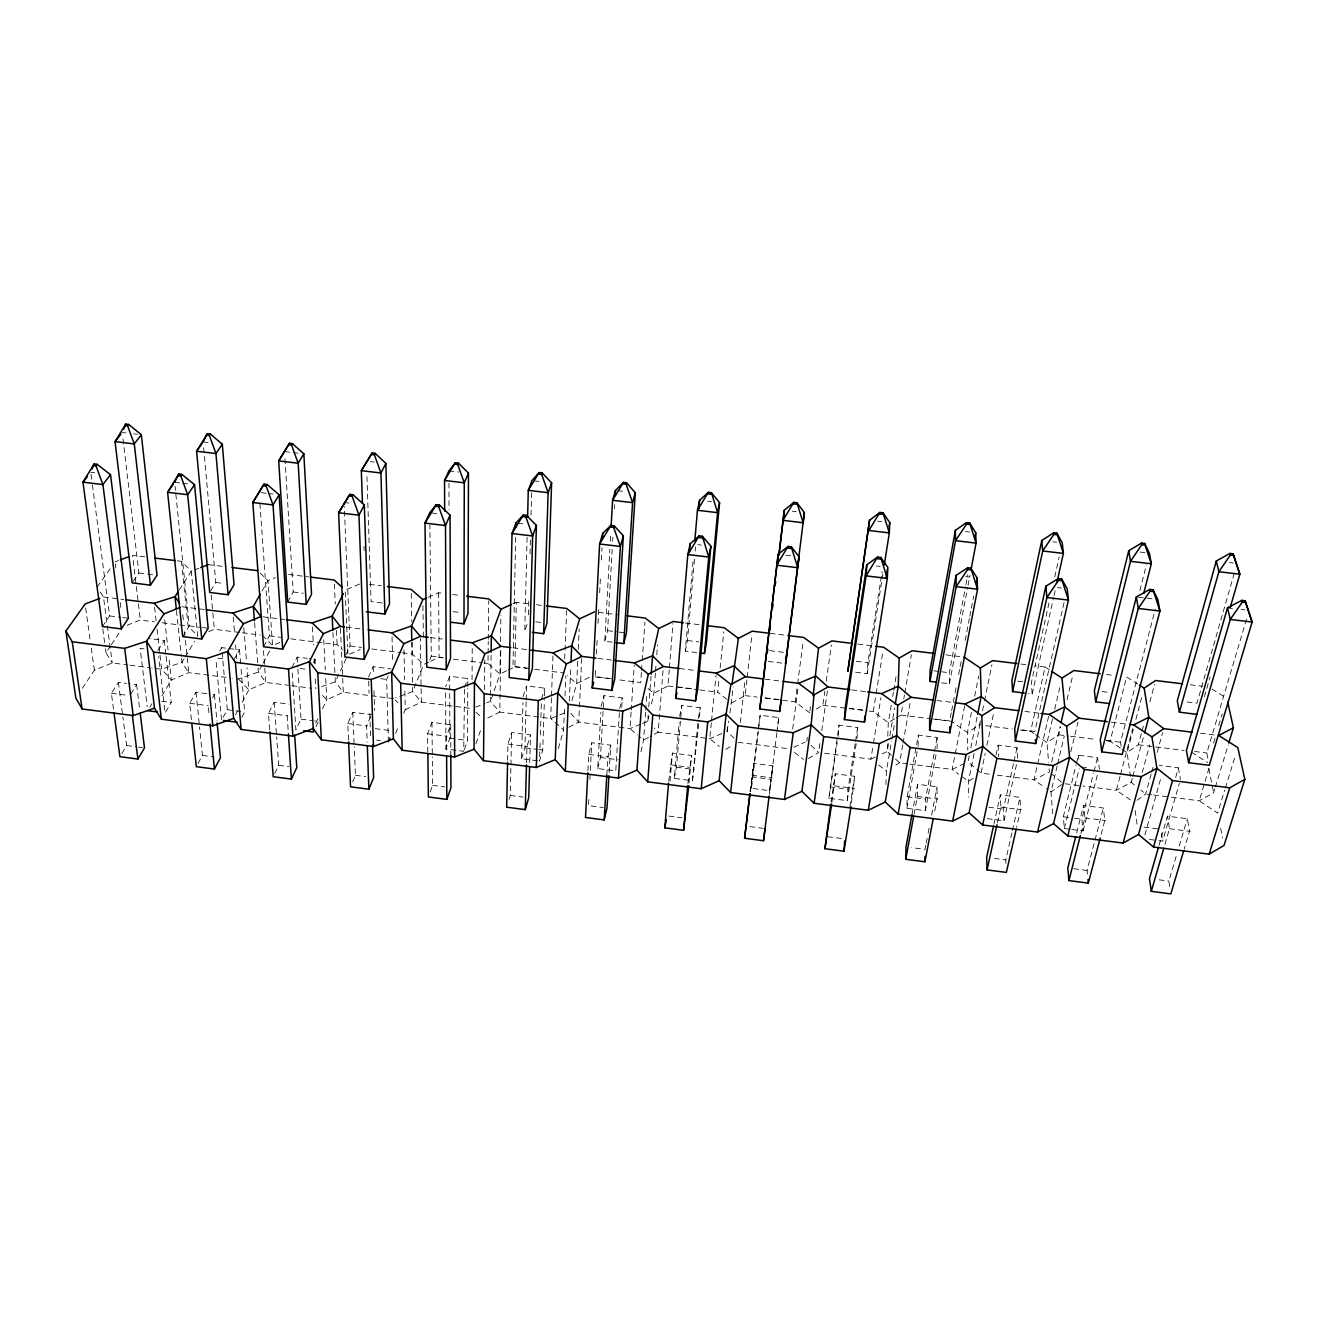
<?xml version="1.0" encoding="UTF-8"?>
<svg xmlns="http://www.w3.org/2000/svg" width="1318" height="1318" viewBox="0 0 1318 1318"><rect width="100%" height="100%" fill="white"/><g stroke="black" fill="none" stroke-linecap="round" stroke-linejoin="round"><path stroke-width="0.75" stroke-dasharray="5 3.75" d="M911.974 814.59L917.542 784.292L937.049 786.78L937.032 798.955L934.001 814.672M937.098 748.822L937.114 737.503L918.316 735.131L907.163 796.78L906.899 808.296L925.401 810.685L936.357 752.809M464.364 749.53L467.56 740.469L467.742 688.523M467.742 686.53L467.775 678.539L449.636 676.266L445.583 686.859M472.058 679.791L472.223 646.907M925.401 810.685L925.5 799.12L934.132 753.402M484.48 689.792L484.777 659.791M506.606 670.813L499.967 673.992L488.006 663.481L488.088 655.408M488.121 653.399L488.253 641.289M488.27 639.263L488.698 600.942M490.576 697.271L490.527 701.374L499.769 712.082L550.693 718.541L557.975 715.641M490.609 695.229L491.103 654.288M500.329 651.718L499.967 673.992L493.673 692.247M500.478 641.602L500.906 615.275M500.758 650.449L499.769 712.082L485.914 718.936M914.082 814.112L917.361 796.451L917.542 784.292M918.135 746.433L918.316 735.131M507.611 760.321L507.924 744.027L511.615 732.511L530.495 734.933L529.638 765.363M509.094 799.367L510.297 795.446L510.89 767.027M510.939 765L511.615 732.511M515.668 537.332L512.982 666.315L530.429 668.49M508.27 670.022L514.926 666.842L516.31 602.293L528.403 603.776M537.53 760.816L521.566 758.773L522.966 702.642M527.101 537.349L524.745 631.355L527.085 624.403M521.566 758.773L524.943 747.817L526.146 701.901M526.195 699.891L526.557 685.92L544.795 688.21L544.4 700.188M528.419 614.831L528.847 598.553M530.017 553.824L530.396 539.589M531.022 515.19L531.615 492.817M526.525 762.76L526.969 746.466L530.495 734.933M540.1 743.039L539.523 761.079L542.736 750.09L544.334 702.181M540.347 735.016L541.385 702.955M551.435 698.013L550.693 718.541L553.56 721.078M551.517 695.953L552.983 654.881M885.927 784.539L886.437 770.948L891.545 741.078M887.475 743.813L887.195 751.524L891.33 755.28M887.772 736.119L888.299 722.643L891.347 704.487M564.681 658.868L566.641 610.481M558.371 748.476L563.61 729.892L564.598 705.921M565.01 695.92L565.834 675.936M569.31 701.044L570.809 666.265M577.696 661.339L576.691 683.597L571.666 701.39M578.256 649.197L579.179 628.966M581.716 658.456L578.734 722.099L566.971 728.162M587.91 770.651L588.751 754.374L591.766 742.742L610.778 745.164L609.064 773.551M588.784 799.532L588.471 805.611L603.298 807.539M589.854 779.251L591.766 742.742M595.555 670.45L595.242 676.595L612.804 678.786M596.428 654.09L597.169 639.757M598.026 623.398L598.899 607.021M599.641 592.688L600.497 576.328M601.37 559.952L602.013 547.678M619.394 712.807L615.753 770.882L597.713 768.559L600.81 712.478M612.359 642.163L604.764 641.223L609.855 549.309M610.316 541.138L610.761 532.966M597.713 768.559L600.464 757.488L603.957 695.64L622.294 697.947L621.668 707.931M604.764 641.223L607.598 630.696L612.178 549.375M612.639 541.253L612.87 537.184M614.468 508.732L614.699 504.662M855.613 672.196L867.211 673.63L867.837 662.707L882.137 571.369M606.84 775.149L607.928 756.829L610.778 745.164M831.065 802.118L835.315 773.814L854.69 776.286L851.049 806.583M856.997 738.723L857.688 727.52L838.989 725.18L828.89 798.28L847.276 800.636L856.37 742.726M847.276 800.636L848.034 789.202L855.184 743.434M631.091 712.181L629.988 728.607L637.517 734.966M631.223 710.138L634.255 664.98M641.405 672.477L640.696 682.559L616.939 679.594M641.536 670.467L642.113 662.41M642.245 660.384L644.93 622.096M645.589 712.099L643.563 740.057L640.91 752.084M645.738 710.105L646.907 694.141M642.393 723.45L647.715 721.243L648.159 715.114M648.769 706.926L651.043 676.266M655.408 673.053L653.876 693.268L650.795 707.255M655.557 671.027L656.166 662.938M656.776 654.848L657.55 644.733M831.955 802.052L835.315 773.814M838.149 736.35L838.989 725.18M663.02 670.631L658.193 732.182L650.071 736.564M648.011 688.507L653.876 693.268L667.946 685.953L669.247 669.841M669.412 667.831L672.987 623.496M668.737 781.063L672.427 753.039L691.555 755.478L688.935 783.831M670.022 781.393L672.427 753.039M698.771 723.697L692.461 780.734L674.305 778.394L679.132 722.379M696.744 652.591L685.278 651.174L693.219 559.293M674.305 778.394L676.447 767.224L681.818 705.427L700.27 707.75L698.968 721.704M685.278 651.174L687.452 640.515L694.504 559.244M695.212 551.105L695.558 547.052M687.914 783.518L691.555 755.478M692.461 780.734L697.897 722.709M711.341 722.808L709.759 738.723L719.266 746.433M711.539 720.814L716.069 675.08M806.863 741.359L807.259 737.289M726.943 699.397L717.733 692.181L719.15 678.078M720.155 668.012L723.796 631.767M733.978 738.179L727.042 731.276L727.47 727.19M729.925 713.104L733.253 686.843M740.354 722.445L744.95 680.681M731.539 703.005L745.148 695.607L746.944 679.495M747.158 677.485L751.853 635.194M750.09 791.525L753.616 763.386L772.859 765.84L771.409 777.752M750.288 791.723L753.616 763.386M776.895 732.693L769.63 790.652L751.359 788.312L757.949 732.33M751.359 788.312L758.278 731.21M758.525 729.216L760.156 715.262L778.74 717.602L777.389 728.689M769.63 790.652L771.014 779.333L752.891 777.01M776.994 731.539L778.74 717.602M769.317 794.177L772.859 765.84M809.68 712.791L795.248 701.868L797.357 685.755M797.621 683.745L803.14 641.487M792.662 729.035L798.131 687.304M758.657 726.333L760.156 715.262M809.96 710.781L810.504 706.728M816.254 709.051L822.827 705.311L824.821 691.225M826.254 681.159L831.378 644.947M819.186 748.542L820.323 740.601M821.74 730.666L827.407 690.945M828.89 798.28L837.26 742.347M855.497 741.441L857.688 727.52M867.211 673.63L882.994 573.116M727.042 731.276L728.64 721.177M849.896 806.6L854.69 776.286M894.642 718.854L888.299 722.643L873.241 711.605L875.844 695.525M876.157 693.499L882.994 651.273M824.656 753.286L870.852 759.152L873.126 745.247M873.455 743.253L880.935 697.601M892.714 696.415L893.39 692.378M893.736 690.352L896.108 676.233M888.53 743.599L887.195 751.524L879.93 754.901M889.881 735.691L894.576 707.997M891.891 739.085L894.609 723.154M896.224 717.915L900.985 715.081L902.369 707.025M903.769 698.985L904.461 694.965M904.807 692.955L911.413 654.749M902.731 744.934L899.601 762.793L894.675 765.857M903.094 742.94L910.392 701.258M906.899 808.296L917.41 750.42M698.276 718.722L700.27 707.75M934.495 751.408L937.114 737.503M941.629 682.823L949.421 683.795L949.339 672.74L965.534 586.741M965.913 584.747L967.807 574.747M949.421 683.795L967.676 587.334M968.071 585.324L969.966 575.274M925.796 845.349L925.022 849.385L911.71 847.655M926.192 843.322L927.74 835.25M928.119 833.223L929.289 827.177M931.612 815.051L937.049 786.78M951.266 712.824L949.718 720.88L933.704 718.87M951.645 710.814L954.743 694.718M955.138 692.708L956.291 686.662M958.614 674.585L959.768 668.556M960.163 666.546L961.316 660.499M965.188 640.383L969.438 618.241M969.834 616.231L970.987 610.185M971.382 608.175L973.705 596.098M679.66 716.366L681.818 705.427M964.661 705.97L952.156 769.448L958.68 774.226M971.432 712.395L967.396 732.561L967.774 750.074M974.661 696.25L978.697 676.085M969.224 755.807L968.022 761.738L975.287 768.064M970.822 747.899L977.231 716.284M980.444 720.88L979.62 724.9L967.396 732.561L951.711 721.407L933.441 719.134M982.503 710.83L984.134 702.791M984.546 700.781L991.943 664.618M974.134 753.517L968.433 781.376L968.779 797.077M975.765 745.56L980.23 723.664M989.241 774.16L981.103 773.122L985.238 753.286M986.902 745.362L993.937 711.638M996.013 755.099L998.121 745.164L1017.051 747.537L1017.71 758.987M993.904 824.178L1000.313 794.853L1019.934 797.357L1020.643 809.664L1016.623 827.309M997.396 822.827L1000.856 807.127L1000.313 794.853M647.715 721.243L649.033 715.246M987.248 818.626L1003.986 820.784L1003.459 809.104L1013.542 763.435M1013.987 761.442L1017.051 747.537M1049.013 602.87L1031.351 682.823L1032.159 694.009L1028.238 693.515M1054.746 576.889L1059.161 556.904M1003.986 820.784L1016.837 762.974M1032.159 694.009L1053.576 597.598M1054.021 595.588L1055.356 589.558M1033.922 733.533L1030.66 731.276L1045.108 667.007L1035.042 665.771M1005.947 863.471L1005.782 859.88L1011.977 832.531M1012.422 830.571L1019.934 797.357M1064.054 602.606L1034.844 731.506L1020.742 729.744M1048.617 716.399L1033.987 779.828L1044.795 787.505M1052.439 719.084L1047.003 742.528L1048.584 762.199M1054.713 709.315L1059.705 687.815M1051.698 762.15L1060.084 726.597M1035.553 734.653L1047.003 742.528L1058.749 734.785L1060.578 726.992M1067.02 699.726L1073 674.421M1057.135 766.038L1050.973 791.887L1052.72 813.7M1057.613 764.045L1064.252 736.202M1070.809 751.82L1078.009 722.099M619.658 708.804L622.294 697.947M1069.969 829.253L1064.351 828.544L1063.313 816.781L1075.999 765.181M1076.493 763.188L1078.437 755.263L1097.482 757.652L1099.509 769.3M1064.351 828.544L1079.145 768.789M1076.691 832.811L1083.61 805.479L1103.364 808L1104.813 820.439L1100.695 836.106M1071.831 829.5L1083.066 830.95L1081.88 819.153L1093.462 773.518M1093.973 771.541L1097.482 757.652M1139.872 590.563L1146.38 564.961M1080.892 833.569L1084.879 817.885L1083.61 805.479M1083.066 830.95L1097.317 775.182M1120.3 748.014L1110.085 741.194L1126.593 676.974L1137.78 684.075M601.156 706.464L603.957 695.64M1087.416 874.065L1087.053 870.457L1103.364 808M1121.107 746.268L1120.547 742.215L1155.243 609.443M1120.02 776.417L1116.346 790.273L1132.426 801.344M1120.547 774.424L1132.59 728.887M1133.299 729.134L1127.088 752.562L1130.416 776.417M1135.885 719.364L1142.096 695.937M1121.997 749.151L1127.088 752.562L1138.357 744.736L1141.487 733.055M1142.014 731.111L1143.579 725.279M1149.856 701.917L1154.552 684.404M1132.294 778.427L1131.239 782.381L1116.346 790.273L1082.836 786.022M1132.837 776.45L1144.008 735.016M1142.162 772.645L1149.757 744.835M1151.141 774.193L1145.655 793.996L1134.024 802.448M1151.685 772.216L1153.332 766.269M1157.171 752.413L1162.641 732.627M1144.881 834.904L1161.142 777.076M1175.672 777.422L1178.424 767.817L1159.263 765.412M1234.258 573.297L1196.975 703.202L1185.162 701.753M1159.016 845.415L1167.451 816.171L1187.337 818.709L1189.528 831.296L1184.272 848.891M1158.868 840.686L1162.641 841.181L1179.363 783.353M1204.388 696.827L1210.105 677.057M1164.931 844.377L1169.478 828.725L1167.451 816.171M1169.676 886.569L1168.835 881.083L1176.925 853.8M1179.231 846.008L1187.337 818.709M1207.865 758.278L1206.827 752.99L1247.372 616.264M1213.499 743.154L1215.822 735.345M1218.738 725.592L1222.231 713.878M1209.001 768.147L1199.232 800.784L1217.618 813.074L1224.751 789.96M1171.455 797.258L1199.232 800.784L1213.631 792.793L1214.784 788.955M1215.377 787.044L1228.178 744.95M541.517 698.952L544.795 688.21M1225.345 788.032L1235.444 755.296M523.131 696.629L526.557 685.92M475.946 743.681L481.021 728.986M493.047 694.075L490.527 701.374L486.803 702.807M430.195 791.986L432.617 785.347L432.32 756.894M464.496 689.248L463.738 751.326L445.896 749.036L449.866 738.195L449.702 692.247M427.823 752.1L427.592 733.747L431.958 722.363L450.74 724.752L446.522 736.169L446.604 752.479M464.513 687.386L467.775 678.539M429.767 659.807L431.266 656.117L429.882 525.025M395.614 733.385L398.58 726.119M403.753 713.384L405.236 709.759L404.791 687.732M428.844 662.081L423.721 664.437L412.666 691.538L395.515 697.914M352.631 781.871L355.432 775.297L354.245 746.828M370.655 716.531L366.602 725.938L367.178 742.265M388.184 675.92L386.668 679.429L388.349 739.645M348.496 739.859L347.787 723.516L352.812 712.264L371.462 714.636M368.513 677.139L373.192 666.661L391.215 668.918M316.023 726.696L318.528 721.374L314.64 720.88M315.776 723.154L318.33 717.766M322.564 708.771L326.798 699.776L325.661 677.749M346.239 658.522L335.299 681.752L321.114 686.843M345.761 655.112L350.077 645.968L344.311 506.623M274.754 773.452L278.691 765.33L276.648 736.828M297.95 669.116L301.031 719.134L295.891 729.76L292.168 671.505M313.404 662.822L315.117 659.362L309.153 658.605M269.696 729.711L268.477 713.367L274.16 702.23L288.988 704.125M291.904 667.485L297.209 657.105L307.16 658.357M241.869 717.19L244.67 711.918L240.815 665.87M235.51 714.768L237.421 711.209M242.183 702.313L248.838 689.858L247.059 667.814M262.167 664.947L258.394 672.032L238.459 678.951L232.495 678.193M263.122 663.185L271.64 647.27M198.062 763.451L202.428 755.412L199.529 726.893M225.642 648.126L221.688 647.616L227.289 709.694L221.572 720.205L215.971 659.89M263.534 646.743L269.399 635.886L259.844 502.636M287.719 602.079L293.189 591.996L284.902 457.659M212.659 697.766L214.422 694.619L208.903 693.911M233.714 660.153L239.481 649.856L227.619 648.374M262.117 590.925L267.982 580.612L275.396 577.646M191.39 719.644L189.677 703.285L196.02 692.263L207.058 693.68M219.711 651.043L221.688 647.616M166.101 656.43L171.241 702.51L165.096 712.939L158.638 656.628M161.867 695.855L171.373 680.006L188.787 672.658L230.518 677.946M184.059 658.868L181.95 662.361L161.603 669.214L151.735 667.962M185.097 657.122L194.553 641.372M121.833 753.517L126.643 745.543L122.887 717.008M149.774 707.239L151.867 703.763M182.691 636.594L189.265 625.885L175.673 492.421M210.715 590.793L215.806 582.474L203.499 446.077M130.795 694.059L136.644 684.685L128.505 683.647M157.946 650.598L164.305 640.416L148.572 638.439M113.496 709.117L111.371 693.252L118.34 682.362L126.479 683.399M179.33 589.887L191.275 571.188L198.87 568.272M82.391 688.243L94.385 670.219L112.244 662.954L128.027 664.947M100.316 592.013L103.479 596.988L112.244 662.954L105.984 652.756L110.3 646.265M111.387 644.65L120.02 631.668M102.392 626.528L109.625 615.934L92.095 482.421M133.283 581.238L138.901 573.017L122.739 436.571M97.153 587.054L110.564 568.14M1061.6 784.572L1050.973 791.887L1046.344 788.592M973.195 778.279L968.433 781.376L960.295 775.412M808.379 758.575L818.626 752.529L808.329 742.759M725.773 749.299L732.841 745.313M648.44 737.437L643.563 740.057L639.032 736.251M589.377 677.271L576.691 683.597L567.267 675.64M964.496 763.451L952.156 769.448L909.717 764.078M405.236 709.759L421.299 702.148L471.91 708.557M870.852 759.152L878.117 755.758M430.558 661.29L439.092 657.369L443.178 657.88M512.9 603.825L516.31 602.293M793.782 747.224L804.985 742.199M349.682 654.173L360.226 649.51M428.103 597.334L438.614 592.787L442.617 593.281M721.852 733.5L709.759 738.723L658.193 732.182L654.255 728.08M262.381 635.292L272.579 645.507L279.795 642.426M359.6 584.088L345.168 590.085L347.573 646.841M640.614 724.192L629.988 728.607L578.734 722.099L568.882 711.275M208.804 631.569L214.356 629.296L240.37 632.541M559.788 714.916L565.241 712.725M127.055 625.292L140.334 620.053L154.255 621.783M475.633 707.123L484.942 703.532M115.028 561.847L118.538 560.545M122.261 432.502L126.067 432.947M133.695 433.836L137.5 434.297M203.12 441.991L208.887 442.683M284.523 451.563L299.96 453.376M370.342 461.646L374.23 462.091M448.927 470.872L458.697 472.025M533.905 480.856L541.78 481.778M617.483 490.675L625.407 491.598M707.601 501.252L711.588 501.73M792.332 511.203L796.352 511.681M877.623 521.236L881.676 521.697M965.534 531.549L969.62 532.027M1052.934 541.813L1056.657 542.258M1139.988 552.044L1145.622 552.703M1229.529 562.555L1233.302 563M90.761 472.305L94.715 472.783M174.651 482.322L180.615 483.031M182.609 483.261L188.573 483.97M261.112 492.619L273.139 494.052M344.146 502.52L350.193 503.245M431.793 512.966L437.889 513.691M517.826 523.23L525.256 524.119M697.7 544.663L701.473 545.125M785.759 555.175L791.443 555.85M876.338 565.966L880.16 566.427M965.633 576.609L969.488 577.07M1057.497 587.564L1061.369 588.026M1138.324 597.202L1153.925 599.064M1227.486 607.829L1233.384 608.537M1241.259 609.476L1245.18 609.937M144.782 556.839L132.574 555.339L138.143 601.848M177.386 560.825L181.456 561.32L191.275 571.188L197.7 636.116L188.079 626.017L181.456 561.32M208.376 564.615L226.086 566.789M288.609 574.434L308.412 576.856M369.369 584.319L381.314 585.785M452.651 594.5L460.657 595.489M536.475 604.764L542.522 605.506M598.537 612.359L618.834 614.847M685.393 622.986L699.693 624.732M770.091 633.348L785.89 635.276M857.804 644.074L873.702 646.034M946.11 654.881L964.117 657.089M1020.939 664.041L1026.986 664.783M1106.346 674.486L1114.435 675.491M1190.269 684.767L1202.494 686.266M138.901 573.017L157.023 575.241M215.806 582.474L223.912 583.479M293.189 591.996L303.387 593.248M382.138 602.952L371.066 601.585L366.915 475.419M453.128 611.684L460.559 612.59M535.734 621.849L541.352 622.541M607.598 630.696L617.005 631.849M618.9 632.08L626.412 633.002M687.452 640.515L698.804 641.915M769.696 650.631L784.951 652.509M856.321 661.29L867.837 662.707M933.885 670.829L939.685 671.554M941.612 671.785L949.339 672.74M1017.76 681.159L1023.575 681.867M1102.161 691.538L1108.026 692.263M768.246 661.422L781.689 663.069M103.479 596.988L123.727 599.509M181.95 606.741L204.356 609.526M262.875 616.791L284.556 619.476M346.321 627.154L360.209 628.884M430.327 637.582L442.304 639.065M512.883 647.83L526.936 649.576M597.993 658.407L612.145 660.17M679.627 668.539L695.904 670.565M765.115 679.165L780.899 681.126M851.807 689.924L865.695 691.653M937.082 700.517L953.062 702.494M1024.926 711.423L1039.012 713.17M1111.371 722.165L1127.565 724.175M1200.434 733.22L1218.771 735.493M109.625 615.934L120.877 617.335M122.755 617.565L128.39 618.274M189.265 625.885L200.583 627.302M202.478 627.533L208.145 628.241M269.399 635.886L280.816 637.319M350.077 645.968L361.56 647.402M431.266 656.117L442.815 657.55M678.029 686.942L693.746 688.902M765.313 697.832L779.152 699.561M849.237 708.326L863.158 710.056M1106.346 740.436L1120.547 742.215M1194.569 751.458L1206.827 752.99M162.213 622.771L188.079 626.017M242.364 632.788L260.387 635.045M290.833 638.851L337.144 644.634L342.532 649.79M371.841 648.967L400.194 652.509M402.221 652.756L412.336 654.025L423.721 664.437M453.359 659.148L481.894 662.723M483.92 662.97L488.006 663.481M514.926 666.842L526.722 668.325M534.597 669.297L564.12 672.987M595.159 676.875L609.015 678.605M667.946 685.953L697.815 689.693M699.809 689.94L717.733 692.181M745.148 695.607L757.175 697.107M765.181 698.112L795.248 701.868M822.827 705.311L847.029 708.326M849.039 708.59L867.195 710.847M869.205 711.11L873.241 711.605M900.985 715.081L931.414 718.87M985.749 725.658L1012.29 728.986M1020.445 729.991L1030.66 731.276M1058.749 734.785L1068.618 736.021M1070.595 736.268L1096.263 739.464M1106.148 740.7L1110.085 741.194M1138.357 744.736L1184.058 750.436M144.074 648.851L140.12 648.341L147.188 706.679M217.767 658.143L225.74 659.148M299.927 668.49L307.951 669.511M380.622 678.671L387.311 679.511M1081.551 767.027L1087.317 767.768M130.004 665.211L149.758 667.715M289.795 685.459L265.808 682.427L248.838 689.858L238.459 678.951M291.805 685.722L311.789 688.26M393.604 698.622L343.306 692.247L326.798 699.776L321.295 694.273M738.162 742.314L790.059 748.904M907.69 763.814L899.601 762.793L892.698 756.532M997.38 775.182L1033.987 779.828L1049.375 772.019L1048.733 764.16M1065.092 783.765L1080.859 785.775M1151.602 794.738L1145.655 793.996L1140.844 790.125M1153.596 795.001L1169.461 797.011M111.371 693.252L127.978 695.377M189.677 703.285L208.244 705.657M268.477 713.367L287.818 715.839M347.787 723.516L367.261 726.02M427.592 733.747L447.181 736.251M507.924 744.027L527.628 746.548M588.751 754.374L608.603 756.911M670.121 764.786L690.088 767.34M752.001 775.281L772.101 777.851M834.409 785.825L854.641 788.411M917.361 796.451L937.724 799.054M1000.856 807.127L1021.351 809.763M1084.879 817.885L1105.522 820.537M1169.478 828.725L1190.236 831.378M161.653 701.275L171.241 702.51M227.289 709.694L240.799 711.423M301.031 719.134L312.696 720.633M375.235 728.64L390.869 730.633M449.866 738.195L467.56 740.469M524.943 747.817L536.805 749.332M538.782 749.58L542.736 750.09M600.464 757.488L618.373 759.778M676.447 767.224L694.471 769.531M829.796 786.862L848.034 789.202M907.163 796.78L925.5 799.12M988.698 807.209L1003.459 809.104M1063.313 816.781L1072.605 817.967M1074.45 818.198L1081.88 819.153M1143.975 827.111L1160.796 829.253M376.586 740.139L380.523 740.634M1149.444 839.484L1156.99 840.439M126.643 745.543L136.561 746.845M138.555 747.092L142.525 747.619M202.428 755.412L214.422 756.96M278.691 765.33L288.741 766.631M355.432 775.297L365.531 776.615M432.617 785.347L444.825 786.928M510.297 795.446L523.197 797.126M668.984 816.073L682.032 817.786M750.008 826.617L763.138 828.33M827.77 836.732L842.877 838.693M994.299 858.397L1005.782 859.88M1073.577 868.694L1087.053 870.457M1159.148 879.831L1168.835 881.083M1211.934 689.05L1225.213 697.255M1191.62 752.232L1207.683 762.661M1045.108 667.007L1050.166 670.318M878.645 765.05L886.437 770.948M794.523 752.413L803.469 759.415M1134.436 784.951L1131.239 782.381L1130.679 778.394M1050.891 773.304L1061.583 782.249M976.737 769.333L981.103 773.122M555.01 722.33L563.61 729.892M475.996 712.297L481.449 717.289M395.071 700.023L397.97 702.807M260.173 573.132L267.982 580.612L272.579 645.507M1208.87 768.691L1213.631 792.793M1220.633 828.33L1222.511 837.869M1178.424 767.817L1180.467 779.498M1161.405 833.223L1162.641 841.181M85.67 608.026L90.168 640.12M91.288 648.143L94.385 670.219M1135.144 810.471L1137.368 826.501M102.771 628.867L105.193 646.792M105.456 648.769L105.984 652.756M91.024 474.332L91.815 480.411M118.34 682.362L122.623 714.966M115.292 563.873L115.803 567.926M120.169 602.441L120.943 608.521M136.644 684.685L139.692 709.15M138.39 603.875L140.334 620.053M154.552 607.269L156.134 621.256M157.056 629.246L159.791 653.234M160.005 655.227L161.603 669.214L171.373 680.006L168.935 657.946M164.701 619.855L168.045 649.939M164.305 640.416L165.87 654.436M176.464 610.613L181.324 656.397M181.538 658.39L181.95 662.361L188.787 672.658L184.438 630.712M1078.437 755.263L1078.832 759.102M182.774 614.732L183.4 620.729M175.063 486.358L175.475 490.395M196.02 692.263L199.331 724.851M208.442 707.7L209.249 715.888M214.422 694.619L216.943 721.094M211.177 594.929L212.676 611.107M212.857 613.117L214.356 629.296M233.204 617.055L234.571 633.035M235.576 645.013L236.762 658.984M239.481 649.856L240.65 663.877M243.797 627.747L246.4 659.807M254.605 622.788L257.916 665.87M258.064 667.929L258.394 672.032L265.808 682.427L263.287 648.489M274.16 702.23L276.5 734.801M287.176 715.756L288.395 734.142M297.209 657.105L297.835 667.106M312.382 626.907L313.371 644.864M314.145 658.835L314.475 664.816M315.249 678.786L315.793 688.77M315.117 659.362L315.332 663.366M323.717 639.691L325.266 669.742M332.943 632.541L335.003 675.59M335.101 677.65L335.299 681.752L343.306 692.247L341.263 646.364M334.344 584.039L335.266 604.237M336.485 630.498L337.144 644.634M998.121 745.164L998.632 756.581M340.456 628.406L341.164 644.37M347.655 648.868L347.919 654.947M352.812 712.264L354.163 744.802M363.966 546.344L364.114 550.43M368.645 681.159L369.073 693.202M369.765 713.269L370.671 739.365M373.192 666.661L373.455 674.651M373.983 690.648L374.642 710.649M392.039 636.923L392.665 661.603M403.983 649.708L404.61 679.742M411.265 593.479L411.776 621.734M412.122 641.915L412.336 654.025M411.793 642.36L412.567 685.376M412.6 687.436L412.666 691.538L421.299 702.148L420.36 638.406M422.93 605.687L423.358 638.11M431.958 722.363L432.304 754.868M438.614 592.787L439.092 657.369M445.616 692.873L445.896 749.036M450.74 724.752L450.822 755.23M448.96 483.08L449.059 509.522M449.636 676.266L449.685 690.253"/><path stroke-width="1.5" d="M450.871 622.228L463.985 623.842L464.266 482.8L457.725 464.529L458.384 463.063L455.353 462.717L448.927 470.872L444.528 480.477L444.677 511.137M458.384 463.063L468.483 473.162L467.989 613.513L463.985 623.842M595.983 658.16L581.815 656.397L566.328 663.942L557.778 692.955L555.224 759.629L536.278 767.488L483.492 760.684L474.052 749.201L474.447 682.477L484.843 653.794L500.824 646.331L510.873 647.583M929.602 730.254L929.684 718.376L956.011 575.472L967.61 567.794L970.872 568.173L977.182 577.992L977.544 589.212L949.817 732.775L929.602 730.254L956.176 586.658L956.011 575.472M935.796 682.098L929.948 681.39L930.03 670.368L955.369 530.363L966.506 522.571L969.653 522.933L975.715 532.752L976.061 543.115L971.102 569.244M911.974 814.59L906.01 846.914L905.73 859.287L924.906 861.791L924.956 856.469M483.492 760.684L484.151 693.729L474.447 682.477L454.512 689.989L400.672 683.202L391.66 672.065L403.868 643.711L420.343 636.347L428.317 637.335M491.136 652.229L491.334 635.853L500.988 609.196L511.203 604.6M507.562 762.364L506.689 807.193L525.272 809.614L528.716 797.835L529.589 767.405M515.882 527.101L515.964 522.999L523.295 514.976L526.459 515.354L536.41 525.437L532.373 668.737L528.765 679.989L509.209 677.534L512.01 533.51L515.964 522.999M527.612 516.903L528.271 490.345L531.928 480.625L539.128 472.519L542.176 472.882L551.616 482.932L546.954 623.233L543.609 633.678L532.291 632.278M525.272 809.614L526.475 764.802M528.765 679.989L532.637 535.981L536.41 525.437M536.278 767.488L538.354 700.566L557.778 692.955L568.19 704.339L622.739 711.209L641.668 703.499L648.357 674.173L663.349 666.529L679.627 668.539M543.609 633.678L548.14 492.685L551.616 482.932M867.689 691.901L881.577 693.63L897.673 705.212L896.701 735.576L885.251 802.003L868.282 810.257L814.096 803.272L801.937 791.311L811.13 724.818L814.03 694.8L827.968 686.975L849.813 689.676M875.696 646.265L883.637 647.237L899.156 658.061L898.266 686.233L895.251 704.043M763.138 678.918L745.395 676.711L730.913 684.454L726.119 714.125L707.717 721.934L652.789 714.999L641.668 703.499L636.923 770.124L618.471 778.081L565.34 771.228L568.19 704.339M570.991 662.163L571.683 645.804L579.64 618.85L594.484 611.865M869.55 520.28L847.869 671.241L869.55 520.28L879.864 512.422L882.994 512.784L889.765 522.653L889.32 532.9L884.263 565.06M866.783 564.829L866.091 575.867L887.311 578.421L880.754 557.465L877.491 557.069L866.783 564.829L845.25 707.832L844.41 719.562L864.476 722.083L887.311 578.421L887.805 567.333L880.754 557.465M879.864 512.422L868.908 530.495L889.32 532.9L882.994 512.784M587.812 772.694L585.505 817.473L604.188 819.911L607.005 808.016L608.949 775.577M592.177 687.947L599.608 543.988L602.754 533.345L610.926 525.388L614.106 525.767L623.348 535.8L614.748 679.034L611.865 690.401L592.177 687.947L593.71 682.263M602.54 537.447L602.754 533.345M844.41 719.562L866.091 575.867L877.491 557.069M611.107 526.838L612.573 500.28L615.49 490.444L623.463 482.404L626.528 482.75L635.309 492.767L626.412 633.002L623.744 643.579L616.149 642.64M615.275 494.497L615.49 490.444M864.476 722.083L864.822 716.201M604.188 819.911L606.84 775.149M611.865 690.401L620.383 546.476L623.348 535.8M623.744 643.579L632.574 502.636L635.309 492.767M618.471 778.081L622.739 711.209M830.752 804.145L824.92 848.726L843.965 851.214L844.64 840.983M651.191 674.223L652.542 655.82L658.769 628.554L673.152 621.486L683.35 622.739M955.056 702.741L965.056 703.993L981.861 715.707L982.866 746.4L966.061 754.522L910.013 747.454L896.701 735.576L879.37 743.583L823.701 736.564L811.13 724.818L793.255 732.726L737.948 725.74L726.119 714.125L719.167 780.684L701.192 788.724L647.715 781.838L652.789 714.999M688.754 785.857L683.614 830.291L664.799 827.836L668.572 783.09M675.706 698.408L687.815 554.548L690.154 543.774L699.166 535.882L702.362 536.261L710.896 546.245L697.667 689.396L695.509 700.896L675.706 698.408L676.859 692.675M689.462 551.945L690.154 543.774M694.8 540.907L697.453 510.28L699.611 500.313L708.359 492.339L711.44 492.701L719.562 502.669L706.382 642.838L704.389 653.53L700.566 653.053M698.902 508.451L699.611 500.313M683.614 830.291L687.732 785.561M695.509 700.896L708.738 557.053L710.896 546.245M704.389 653.53L717.585 512.653L719.562 502.669M851.84 643.349L831.955 640.91L818.527 648.159L813.107 695.822M701.192 788.724L707.717 721.934M731.984 684.273L738.393 638.34L752.298 631.174L768.114 633.101M801.937 791.311L784.474 799.466L730.633 792.53L737.948 725.74M769.135 796.039L763.534 840.719L744.604 838.248L749.86 793.551M799.038 556.756L779.712 711.456L759.778 708.952L778.164 554.268L788.016 546.443L791.245 546.822L799.038 556.756L797.719 567.696L776.648 565.175L788.016 546.443M750.057 793.749L744.604 838.248M761.359 697.354L778.164 554.268M767.274 653.02L767.768 648.934M769.926 630.564L770.404 626.478M772.562 608.109L773.04 604.039M775.198 585.67L775.692 581.584M777.851 563.214L778.328 559.129M778.806 555.043L784.292 510.264L793.831 502.356L796.929 502.718L804.375 512.62L803.156 522.735L782.892 520.346L793.831 502.356M779.037 554.944L784.292 510.264M763.534 840.719L765.017 828.577M779.712 711.456L781.129 699.809M786.846 652.74L785.544 663.547L804.375 512.62M797.719 567.696L791.245 546.822M803.156 522.735L796.929 502.718M784.474 799.466L793.255 732.726M759.778 708.952L761.096 699.281M814.096 803.272L823.701 736.564M824.92 848.726L831.658 804.095M889.123 526.706L889.765 522.653M886.207 577.399L887.475 569.343M843.965 851.214L851.049 806.583M868.282 810.257L879.37 743.583M1227.75 702.197L1233.401 727.734L1218.771 735.493L1237.816 747.586L1244.851 779.35L1229.727 787.785L1172.526 780.569L1156.924 768.295L1141.24 776.615L1084.417 769.448L1069.606 757.323L1053.346 765.544L996.919 758.41L982.866 746.4L969.109 812.778L952.65 821.13L898.118 814.096L910.013 747.454M929.948 681.39L955.517 540.693L955.369 530.363M905.73 859.287L913.72 816.073M974.595 538.749L975.715 532.752M664.799 827.836L666.348 819.829M976.407 582.012L977.182 577.992M924.906 861.791L933.243 818.593M952.65 821.13L966.061 754.522M977.643 714.307L981.235 696.514L980.312 668.012L964.117 657.089M699.166 535.882L687.815 554.548L708.738 557.053L702.362 536.261M708.359 492.339L697.453 510.28L717.585 512.653L711.44 492.701M1057.135 581.535L1063.379 553.412L1062.259 542.917L1056.888 533.147L1053.708 532.785L1041.764 540.512L1011.927 680.434L1012.57 691.588L1024.317 693.037M1041.022 713.417L1049.079 714.422L1066.608 726.267L1069.606 757.323L1053.527 823.618L1037.579 832.07L982.684 824.986L996.919 758.41M1012.57 691.588L1042.703 550.973L1041.764 540.512M993.475 826.122L986.655 857.392L987.067 869.896L1006.342 872.417L1016.178 829.269M1045.866 586.181L1014.695 728.986L1015.371 740.996L1035.717 743.55L1068.42 600.085L1067.185 588.718L1061.649 578.964L1058.354 578.569L1045.866 586.181L1046.887 597.515L1015.371 740.996M987.067 869.896L996.968 824.788M1061.023 722.643L1064.746 706.843L1061.978 678.045L1051.846 671.422M1037.579 832.07L1053.346 765.544M1143.727 593.462L1151.306 563.774L1149.378 553.148L1144.716 543.444L1141.52 543.065L1128.735 550.726L1094.352 690.583L1095.703 701.851L1109.509 703.548M1095.703 701.851L1130.482 561.32L1141.816 544.68L1141.52 543.065M1129.592 724.422L1133.645 724.933L1151.932 736.894L1156.924 768.295L1138.488 834.525L1123.084 843.075L1067.811 835.958L1084.417 769.448M1075.702 836.716L1067.811 867.952L1068.914 880.589L1088.322 883.109L1100.184 838.067M1136.363 596.972L1100.25 739.678L1101.716 751.837L1122.195 754.39L1159.939 611.041L1157.83 599.525L1153.069 589.838L1149.741 589.443L1136.363 596.972L1138.258 608.438L1101.716 751.837M1068.914 880.589L1080.398 835.53M1144.551 733.039L1148.802 717.256L1144.172 688.128L1139.378 685.08M1123.084 843.075L1141.24 776.615M1230.122 607.829L1239.843 574.203L1233.154 553.791L1229.941 553.428L1216.316 561.007L1177.303 700.781L1179.379 712.181L1197.255 714.389M1179.379 712.181L1218.87 571.732L1230.353 555.059L1229.941 553.428M1244.851 779.35L1224.01 845.497L1209.15 854.163L1153.514 846.996L1172.526 780.569M610.926 525.388L599.608 543.988L620.383 546.476L613.644 527.398L614.106 525.767M623.463 482.404L612.573 500.28L632.574 502.636L626.099 484.25L626.528 482.75M1158.456 847.375L1149.461 878.579L1151.289 891.33L1170.812 893.884L1183.679 850.851M1227.486 607.829L1186.398 750.436L1188.638 762.727L1209.265 765.313L1252.1 622.063L1245.131 600.777L1241.787 600.382L1227.486 607.829L1230.271 619.444L1188.638 762.727M1151.289 891.33L1163.794 848.281M1228.755 743.039L1233.401 727.734M1209.15 854.163L1229.727 787.785M427.856 754.143L428.366 796.962L446.835 799.383L450.937 787.719L450.822 755.23M523.295 514.976L512.01 533.51L532.637 535.981L525.866 516.953L526.459 515.354M539.128 472.519L528.271 490.345L548.14 492.685L541.632 474.365L542.176 472.882M446.209 669.643L450.525 658.522L450.064 515.157L439.421 505.008L436.274 504.629L429.767 512.735L425.006 523.098L426.785 667.205L446.209 669.643L445.5 525.553L438.696 506.59L439.421 505.008M92.112 468.977L94.122 463.969L97.17 464.331L110.531 474.678L128.39 618.274L121.305 628.9L102.392 626.528L82.968 482.174L94.122 463.969M348.595 741.902L350.539 786.813L368.875 789.202L373.62 777.669L372.5 745.131M388.398 741.655L389.881 738.064M123.661 429.141L125.77 424.116L128.719 424.462L141.323 434.742L157.023 575.241L150.433 585.143L132.162 582.885L115.028 441.629L125.77 424.116M426.34 598.092L422.847 599.608L411.496 625.968L411.76 640.317M450.064 515.157L445.5 525.553L425.006 523.098L436.274 504.629M468.483 473.162L464.266 482.8L444.528 480.477L455.353 462.717M364.18 659.362L369.205 648.357L364.312 504.926L352.977 494.728L349.863 494.365L338.611 512.768L344.888 656.941L364.18 659.362L358.974 515.19L352.137 496.293L352.977 494.728M366.239 611.783L384.856 614.073L389.518 603.858L385.877 463.458L375.152 453.326L372.137 452.964L361.33 470.674L362.466 503.394M269.844 731.754L273.188 776.714L291.41 779.086L296.781 767.669L294.672 735.115M174.651 482.322L178.787 474.019L181.868 474.398L194.553 484.694L208.145 628.241L201.753 638.983L182.691 636.594L167.6 492.289L178.787 474.019M344.327 626.907L340.373 626.412L323.404 633.694L309.417 661.718L313.239 728.557L321.378 739.81L373.488 746.515L393.39 738.838L391.66 672.065L371.231 679.478L317.753 672.74L309.417 661.718L288.494 669.05L235.378 662.344L227.717 651.454L243.468 623.727L260.898 616.544L253.336 606.379L260.173 594.352M343.438 593.561L332.169 616.149L332.844 630.498M203.12 441.991L207.354 433.671L210.32 434.017L222.314 444.248L234.044 584.731L228.096 594.715L209.71 592.457L196.596 451.25L207.354 433.671M364.312 504.926L358.974 515.19L338.611 512.768L349.863 494.365M385.877 463.458L380.935 472.981L384.856 614.073M282.695 649.131L288.411 638.258L279.136 494.777L267.126 484.53L264.028 484.151L252.809 502.488L263.534 646.743L282.695 649.131L273.024 504.909L266.17 486.062L267.126 484.53M306.221 604.369L311.542 594.253L303.832 453.82L292.464 443.639L289.482 443.293L278.691 460.921L287.719 602.079L306.221 604.369L298.165 463.228L291.575 445.056L292.464 443.639M191.818 723.73L196.316 766.681L214.422 769.037L220.403 757.735L217.124 723.121M372.137 452.964L361.33 470.674L380.935 472.981L374.378 454.759L375.152 453.326M114.04 713.087L119.905 756.697L137.912 759.053L144.502 747.866L140.202 713.219M264.028 484.151L252.809 502.488L273.024 504.909L279.136 494.777M289.482 443.293L278.691 460.921L298.165 463.228L303.832 453.82M180.154 607.45L164.042 613.842L146.545 641.24L154.486 708.161L161.356 719.2L212.791 725.823L233.616 718.326L227.717 651.454L206.316 658.687L153.531 652.031L146.545 641.24L124.666 648.374L72.226 641.767L65.9 631.091L85.11 604.006L99.806 598.405M178.243 591.584L174.997 596.692L176.266 608.619M966.506 522.571L966.539 524.152L955.517 540.693L976.061 543.115L969.653 522.933M967.61 567.794L967.643 569.491L956.176 586.658L977.544 589.212L970.872 568.173M1053.708 532.785L1053.873 534.383L1042.703 550.973L1063.379 553.412L1056.888 533.147M1058.354 578.569L1058.519 580.299L1046.887 597.515L1068.42 600.085L1061.649 578.964M1149.741 589.443L1150.054 591.189L1138.258 608.438L1159.939 611.041L1153.069 589.838M194.553 484.694L187.683 494.695L201.753 638.983M222.314 444.248L215.938 453.524L228.096 594.715M1241.787 600.382L1242.231 602.145L1230.271 619.444L1252.1 622.063L1245.131 600.777M173.482 483.986L167.6 492.289L187.683 494.695L180.78 475.913L181.868 474.398M202.033 443.54L196.596 451.25L215.938 453.524L209.331 435.418L210.32 434.017M110.531 474.678L102.903 484.563L121.305 628.9M141.323 434.742L134.255 443.902L150.433 585.143M87.416 476.539L82.968 482.174L102.903 484.563L95.983 465.831L97.17 464.331M121.058 434.017L115.028 441.629L134.255 443.902L127.615 425.846L128.719 424.462M1151.932 736.894L1163.745 728.656L1192.279 732.215M1144.172 688.128L1155.606 680.516L1182.114 683.762M1066.608 726.267L1078.981 718.145L1107.318 721.654M1061.978 678.045L1073.923 670.533L1100.266 673.745M981.861 715.707L994.76 707.684L1018.896 710.682M980.312 668.012L992.751 660.598L1016.919 663.547M897.673 705.212L911.1 697.288L933.078 700.023M899.156 658.061L912.105 650.73L934.116 653.415M1133.645 724.933L1148.802 717.256L1163.745 728.656M1049.079 714.422L1064.746 706.843L1078.981 718.145M965.056 703.993L981.235 696.514L994.76 707.684M881.577 693.63L898.266 686.233L911.1 697.288M782.876 681.373L798.659 683.317L815.842 676.035L827.968 686.975M699.973 671.076L716.267 673.086L733.928 665.887L745.395 676.711M393.39 738.838L402.171 750.222L454.628 756.977L474.052 749.201M614.172 660.417L634.403 662.921L652.542 655.82L663.349 666.529M200.781 567.547L208.376 564.615M530.956 650.087L553.066 652.822L571.683 645.804L581.815 656.397M233.616 718.326L241.112 729.464L292.876 736.136L313.239 728.557M120.284 559.886L129.065 556.641M450.278 640.07L472.239 642.789L491.334 635.853L500.824 646.331M368.134 629.856L391.94 632.821L411.496 625.968L420.343 636.347M65.9 631.091L75.851 698.079L82.095 708.985L133.217 715.575L154.486 708.161M286.533 619.724L312.152 622.903L332.169 616.149L340.373 626.412M206.382 609.773L232.874 613.068L253.336 606.379L254.44 620.745M125.754 599.756L154.091 603.282L174.997 596.692L179.627 603.38M124.666 425.5L127.615 425.846M206.349 435.072L209.331 435.418M288.593 444.71L291.575 445.056M371.363 454.413L374.378 454.759M454.694 464.167L457.725 464.529M538.584 474.002L541.632 474.365M623.019 483.904L626.099 484.25M708.03 493.855L711.127 494.217M793.617 503.888L796.731 504.25M879.781 513.987L882.928 514.349M966.539 524.152L969.686 524.515M1053.873 534.383L1057.052 534.746M1141.816 544.68L1145.013 545.059L1151.306 563.774L1130.482 561.32L1128.735 550.726M1230.353 555.059L1233.566 555.438L1239.843 574.203L1218.87 571.732L1216.316 561.007M92.919 465.468L95.983 465.831M177.699 475.551L180.78 475.913M263.073 485.699L266.17 486.062M349.023 495.914L352.137 496.293M435.566 506.211L438.696 506.59M522.702 516.574L525.866 516.953M610.448 527.019L613.644 527.398M698.82 537.513L702.033 537.909M787.802 548.107L791.031 548.486M877.409 558.766L880.655 559.145M967.643 569.491L970.921 569.887M1058.519 580.299L1061.83 580.694M1150.054 591.189L1153.382 591.584M1242.231 602.145L1245.576 602.557M154.98 558.091L175.343 560.578M231.984 567.514L257.57 570.628M310.389 577.103L334.146 580.002L342.416 587.564M387.294 586.51L411.2 589.443L422.847 599.608M466.671 596.23L488.731 598.916L500.988 609.196M546.558 606L566.724 608.471L579.64 618.85M626.956 615.836L645.227 618.076L658.769 628.554M707.865 625.737L724.192 627.73L738.393 638.34M787.867 635.523L803.667 637.451L818.527 648.159M484.151 693.729L538.354 700.566M147.682 710.715L157.353 711.951M223.516 720.452L237.141 722.215M303.733 730.765L313.519 732.017L313.289 728.014M798.659 683.317L814.03 694.8M716.267 673.086L730.913 684.454M634.403 662.921L648.357 674.173M1138.488 834.525L1153.514 846.996M553.066 652.822L566.328 663.942M1053.527 823.618L1067.811 835.958M472.239 642.789L484.843 653.794M969.109 812.778L982.684 824.986M391.94 632.821L403.868 643.711M885.251 802.003L898.118 814.096M312.152 622.903L323.404 633.694M232.874 613.068L243.468 623.727M719.167 780.684L730.633 792.53M154.091 603.282L164.042 613.842M636.923 770.124L647.715 781.838M555.224 759.629L565.34 771.228M1233.154 553.791L1233.566 555.438M1144.716 543.444L1145.013 545.059M72.226 641.767L82.095 708.985M124.666 648.374L133.217 715.575M132.344 715.443L137.912 759.053M153.531 652.031L161.356 719.2M1087.96 879.501L1088.322 883.109M210.04 724.06L214.422 769.037M206.316 658.687L212.791 725.823M235.378 662.344L241.112 729.464M1035.437 739.546L1035.717 743.55M288.395 734.142L291.41 779.086M288.494 669.05L292.876 736.136M317.753 672.74L321.378 739.81M367.327 746.334L368.875 789.202M371.231 679.478L373.488 746.515M400.672 683.202L402.171 750.222M949.767 726.828L949.817 732.775M446.621 756.548L446.835 799.383M454.512 689.989L454.628 756.977"/></g></svg>
